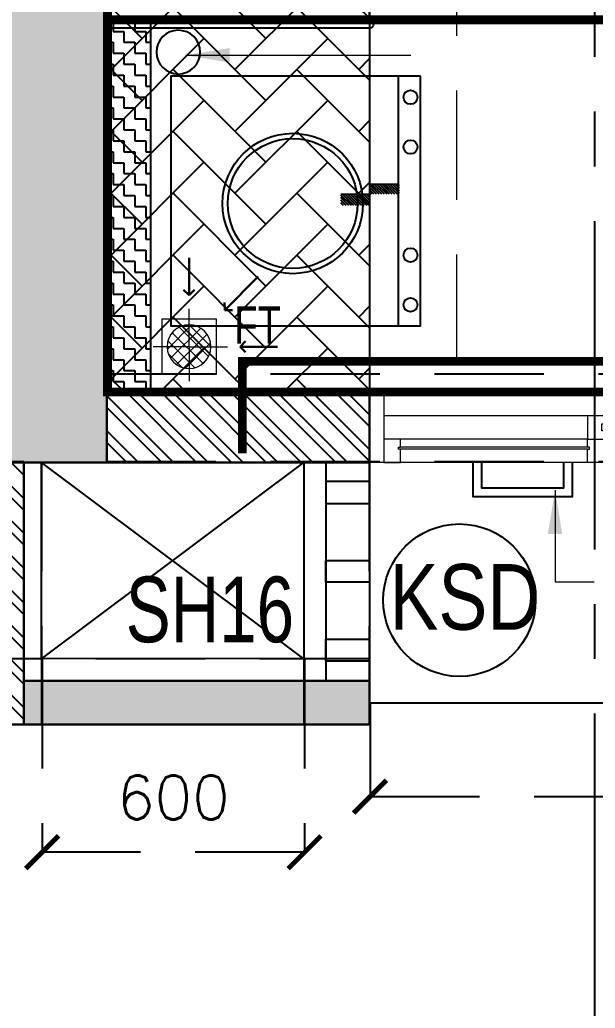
# Model space of a CAD drawing. Header units: millimetres. Extents: x 1135099 to 1230264, y -5736945 to -5695799.
# Drawn here: x 1215662 to 1216977, y -5720856 to -5718599 of the extents above; entities that cross this region are included whole.
import ezdxf
from ezdxf.enums import TextEntityAlignment as Align

# ---------------------------------------------------------------- set-up
doc = ezdxf.new("R2010")
doc.units = ezdxf.units.MM
doc.header["$LTSCALE"] = 1000
doc.header["$MEASUREMENT"] = 0
for name, pattern in [('3BHK-A$0$AUDIT_D_120904163729-0', [0]), ('3BHK-A$0$DASHED', [0.75, 0.5, -0.25]), ('AUDIT_D_120904163729-0', [0]), ('T8 - TYPICAL FLOOR CORE$0$HIDDEN', [0.375, 0.25, -0.125]), ('T8(T9 IS SIMILAR) - DIMENSION & TEXTING$0$HIDDEN', [0.375, 0.25, -0.125]), ('T8(T9 IS SIMILAR)$0$$0$HIDDEN', [0.375, 0.25, -0.125]), ('T8(T9 IS SIMILAR)$0$HIDDEN', [0.375, 0.25, -0.125]), ('T8_REFUGE COLUMNS$0$CENTER2', [1.125, 0.75, -0.125, 0.125, -0.125])]:
    doc.linetypes.add(name, pattern=pattern)
doc.layers.get('0').update_dxf_attribs({"linetype": 'AUDIT_D_120904163729-0'})
for name, color, linetype in [('3BHK-A$0$$0$a-KIT FIX', 251, 'Continuous'), ('3BHK-A$0$$0$A-SERVICES CUTOUT', 8, 'Continuous'), ('3BHK-A$0$$1$A-Elev Feature-Chajja', 13, 'Continuous'), ('3BHK-A$0$$1$CUT-OUT', 49, 'Continuous'), ('3BHK-A$0$A-DECK SUNK 125', 8, 'Continuous'), ('3BHK-A$0$A-HATCH -160', 251, '3BHK-A$0$AUDIT_D_120904163729-0'), ('3BHK-A$0$a-tile drop', 3, 'Continuous'), ('3BHK-A$0$APT PLANS-typ$0$TILEDROP', 3, 'Continuous'), ('3BHK-A$0$LEDGE WALL', 5, 'Continuous'), ('T8 - TYPICAL FLOOR CORE$0$A-SLAB SUNK-AC LEDGES', 251, 'T8 - TYPICAL FLOOR CORE$0$HIDDEN'), ('T8(T9 IS SIMILAR) - DIMENSION & TEXTING$0$A-DIMENSIONS', 2, 'T8(T9 IS SIMILAR) - DIMENSION & TEXTING$0$HIDDEN'), ('T8(T9 IS SIMILAR) - DIMENSION & TEXTING$1$a-window-no', 125, 'Continuous'), ('T8(T9 IS SIMILAR)$0$S-BEAM', 20, 'T8(T9 IS SIMILAR)$0$$0$HIDDEN'), ('T8_REFUGE COLUMNS$0$A-CENTERLINE', 193, 'T8_REFUGE COLUMNS$0$CENTER2'), ('T8_REFUGE COLUMNS$1$A-RCC COLS', 3, 'Continuous'), ('T8_TYPICAL COLUMNS$0$A-RCC COLS', 3, 'Continuous')]:
    doc.layers.add(name, color=color, linetype=linetype)
for name, color, linetype, lineweight in [('3BHK-A$0$$0$Window', 4, 'Continuous', 20), ('3BHK-A$0$$1$A-WALL- 160', 6, 'Continuous', 30), ('3BHK-A$0$A-AC PIPE', 151, 'Continuous', 20), ('3BHK-A$0$a-TOI-fixtures', 251, 'Continuous', 0), ('3BHK-A$0$A-WALL- 160', 6, 'Continuous', 30), ('T8(T9 IS SIMILAR) - DIMENSION & TEXTING$0$T8 - TYPICAL FLOOR CORE$0$a-Text', 4, 'Continuous', 0), ('T8(T9 IS SIMILAR) - DIMENSION & TEXTING$1$R0-18-10-2014-T1-1st Podium Floor Plan$0$Text', 2, 'Continuous', 0), ('T8(T9 IS SIMILAR)$0$D&W', 8, 'Continuous', 25), ('T8(T9 IS SIMILAR)$0$SCPL BEAM', 191, 'T8(T9 IS SIMILAR)$0$$0$HIDDEN', 13)]:
    doc.layers.add(name, color=color, linetype=linetype, lineweight=lineweight)
doc.layers.add('A-RERA CARPET AREA', color=30, linetype='Continuous', plot=False)
doc.layers.add('T8_REFUGE COLUMNS$1$COL-HATCH', color=7, linetype='Continuous', lineweight=25, true_color=0xa3a3a3)
doc.styles.add('3BHK-A$0$Romans 1', font='romans.shx', dxfattribs={"height": 100})
doc.styles.add('T8(T9 IS SIMILAR) - DIMENSION & TEXTING$0$Romans 1', font='romans.shx', dxfattribs={"height": 100})
doc.styles.add('T8(T9 IS SIMILAR) - DIMENSION & TEXTING$0$T8 - TYPICAL FLOOR CORE$0$ARIAL ARROW', font='swisscl.ttf')
doc.styles.add('T8(T9 IS SIMILAR) - DIMENSION & TEXTING$1$ARIAL ARROW', font='swisscl.ttf')
doc.styles.add('T8(T9 IS SIMILAR) - DIMENSION & TEXTING$1$LODHA STANDERD', font='sanss___.ttf')
doc.styles.add('T8(T9 IS SIMILAR) - DIMENSION & TEXTING$1$Tahoma', font='tahoma.ttf')
doc.dimstyles.new('3BHK-A$0$ALPINE S', dxfattribs={"dimscale": 0, "dimtxt": 100, "dimasz": 75, "dimexe": 0, "dimexo": 0, "dimgap": 75, "dimtad": 1, "dimdec": 0, "dimzin": 0, "dimdsep": 46, "dimtxsty": '3BHK-A$0$Romans 1', "dimblk": '3BHK-A$0$_ArchTick', "dimcen": 0.09, "dimclrd": 256, "dimclre": 256, "dimclrt": 7, "dimadec": 0, "dimazin": 0, "dimtfac": 1, "dimtdec": 0, "dimtofl": 0, "dimtmove": 1, "dimatfit": 0, "dimldrblk": '3BHK-A$0$_Open90', "dimfxl": 1, "dimtolj": 1, "dimtzin": 0, "dimarcsym": 0})
doc.dimstyles.new('T8(T9 IS SIMILAR) - DIMENSION & TEXTING$0$ALPINE S', dxfattribs={"dimscale": 0, "dimtxt": 100, "dimasz": 75, "dimexe": 0, "dimexo": 0, "dimgap": 75, "dimtad": 1, "dimdec": 0, "dimzin": 0, "dimdsep": 46, "dimtxsty": 'T8(T9 IS SIMILAR) - DIMENSION & TEXTING$0$Romans 1', "dimblk": 'T8(T9 IS SIMILAR) - DIMENSION & TEXTING$0$_ArchTick', "dimcen": 0.09, "dimclrd": 256, "dimclre": 256, "dimclrt": 7, "dimadec": 0, "dimazin": 0, "dimtfac": 1, "dimtdec": 0, "dimtofl": 0, "dimtmove": 1, "dimatfit": 0, "dimldrblk": 'T8(T9 IS SIMILAR) - DIMENSION & TEXTING$0$_Open90', "dimfxl": 1, "dimtolj": 1, "dimtzin": 0, "dimarcsym": 0})
doc.dimstyles.new('T8(T9 IS SIMILAR) - DIMENSION & TEXTING$1$SAMATA STD', dxfattribs={"dimtxt": 100, "dimasz": 50, "dimexe": 50, "dimexo": 50, "dimgap": 10, "dimtad": 0, "dimdec": 0, "dimrnd": 5, "dimzin": 0, "dimdsep": 46, "dimtxsty": 'T8(T9 IS SIMILAR) - DIMENSION & TEXTING$1$Tahoma', "dimblk": 'T8(T9 IS SIMILAR) - DIMENSION & TEXTING$1$_Origin2', "dimcen": -50, "dimdle": 50, "dimclrd": 7, "dimclre": 7, "dimclrt": 7, "dimadec": 0, "dimazin": 0, "dimtfac": 1, "dimtdec": 0, "dimtmove": 1, "dimatfit": 3, "dimfxl": 150, "dimtfill": 1, "dimtolj": 1, "dimtzin": 0, "dimlwd": -1, "dimlwe": -1, "dimarcsym": 0})

# ---------------------------------------------------------------- blocks, each defined once
blk = doc.blocks.new('T8(T9 IS SIMILAR) - DIMENSION & TEXTING$1$WINDOW TAG')
at = {"layer": 'T8(T9 IS SIMILAR) - DIMENSION & TEXTING$1$a-window-no'}
blk.add_circle((0, 0), 174.1, dxfattribs=at)
at = {"layer": 'T8(T9 IS SIMILAR) - DIMENSION & TEXTING$1$a-window-no', "style": 'T8(T9 IS SIMILAR) - DIMENSION & TEXTING$1$LODHA STANDERD'}
blk.add_attdef('WINDOW', text='', height=150, dxfattribs=at).set_placement((11.3, 2.8), align=Align.MIDDLE_CENTER)
blk = doc.blocks.new('T8(T9 IS SIMILAR) - DIMENSION & TEXTING$1$_Origin2')
at = {"color": 0, "linetype": 'ByBlock', "lineweight": -2}
blk.add_line((-0.5, 0), (-1, 0), dxfattribs=at)
for radius in [0.5, 0.25]:
    blk.add_circle((0, 0), radius, dxfattribs=at)
blk = doc.blocks.new('T8(T9 IS SIMILAR) - DIMENSION & TEXTING$0$_ArchTick')
at = {"color": 0, "linetype": 'ByBlock', "const_width": 0.15}
blk.add_lwpolyline([(-0.5, -0.5), (0.5, 0.5)], dxfattribs=at)
blk = doc.blocks.new('*D334')
at = {"layer": 'T8(T9 IS SIMILAR) - DIMENSION & TEXTING$0$A-DIMENSIONS', "linetype": 'T8(T9 IS SIMILAR) - DIMENSION & TEXTING$0$HIDDEN', "lineweight": -2, "transparency": 16777216}
for p, q in [((1215713.1, -5720058.6), (1215713.1, -5720499.9)), ((1216312.8, -5720058.6), (1216312.8, -5720499.9))]:
    blk.add_line(p, q, dxfattribs=at)
at = {"layer": 'T8(T9 IS SIMILAR) - DIMENSION & TEXTING$0$A-DIMENSIONS', "lineweight": -2, "transparency": 16777216}
blk.add_line((1216312.8, -5720499.9), (1215713.1, -5720499.9), dxfattribs=at)
at = {"layer": 'T8(T9 IS SIMILAR) - DIMENSION & TEXTING$0$A-DIMENSIONS', "linetype": 'ByBlock', "lineweight": -2, "transparency": 16777216, "xscale": 75, "yscale": 75, "zscale": 75, "rotation": 180}
blk.add_blockref('T8(T9 IS SIMILAR) - DIMENSION & TEXTING$0$_ArchTick', (1215713.1, -5720499.9), dxfattribs=at)
at = {"layer": 'T8(T9 IS SIMILAR) - DIMENSION & TEXTING$0$A-DIMENSIONS', "linetype": 'ByBlock', "lineweight": -2, "transparency": 16777216, "xscale": 75, "yscale": 75, "zscale": 75}
blk.add_blockref('T8(T9 IS SIMILAR) - DIMENSION & TEXTING$0$_ArchTick', (1216312.8, -5720499.9), dxfattribs=at)
at = {"layer": 'T8(T9 IS SIMILAR) - DIMENSION & TEXTING$0$A-DIMENSIONS', "color": 7, "linetype": 'ByBlock', "transparency": 16777216, "insert": (1216013, -5720374.9), "char_height": 100, "attachment_point": 5, "style": 'T8(T9 IS SIMILAR) - DIMENSION & TEXTING$0$Romans 1', "bg_fill": 3, "box_fill_scale": 1.25, "bg_fill_color": 256, "bg_fill_true_color": 13158600, "bg_fill_transparency": 0}
blk.add_mtext('\\A1;600', dxfattribs=at)
blk = doc.blocks.new('T8(T9 IS SIMILAR) - DIMENSION & TEXTING$0$_Open90')
at = {"color": 0, "linetype": 'ByBlock', "lineweight": -2}
for p, q in [((-0.5, 0.5), (0, 0)), ((0, 0), (-1, 0)), ((0, 0), (-0.5, -0.5))]:
    blk.add_line(p, q, dxfattribs=at)
blk = doc.blocks.new('*D335')
at = {"layer": 'T8(T9 IS SIMILAR) - DIMENSION & TEXTING$0$A-DIMENSIONS', "linetype": 'T8(T9 IS SIMILAR) - DIMENSION & TEXTING$0$HIDDEN', "lineweight": -2, "transparency": 16777216}
for p, q in [((1215862.5, -5719609.9), (1215245.5, -5719609.9)), ((1215512.7, -5720209.6), (1215245.5, -5720209.6))]:
    blk.add_line(p, q, dxfattribs=at)
at = {"layer": 'T8(T9 IS SIMILAR) - DIMENSION & TEXTING$0$A-DIMENSIONS', "lineweight": -2, "transparency": 16777216}
blk.add_line((1215245.5, -5719609.9), (1215245.5, -5720209.6), dxfattribs=at)
at = {"layer": 'T8(T9 IS SIMILAR) - DIMENSION & TEXTING$0$A-DIMENSIONS', "linetype": 'ByBlock', "lineweight": -2, "transparency": 16777216, "xscale": 75, "yscale": 75, "zscale": 75}
for p, rotation in [((1215245.5, -5719609.9), 90), ((1215245.5, -5720209.6), 270)]:
    blk.add_blockref('T8(T9 IS SIMILAR) - DIMENSION & TEXTING$0$_ArchTick', p, dxfattribs=dict(at, rotation=rotation))
at = {"layer": 'T8(T9 IS SIMILAR) - DIMENSION & TEXTING$0$A-DIMENSIONS', "color": 7, "linetype": 'ByBlock', "transparency": 16777216, "insert": (1215120.5, -5719909.7), "char_height": 100, "attachment_point": 5, "rotation": 90, "style": 'T8(T9 IS SIMILAR) - DIMENSION & TEXTING$0$Romans 1', "bg_fill": 3, "box_fill_scale": 1.25, "bg_fill_color": 256, "bg_fill_true_color": 13158600, "bg_fill_transparency": 0}
blk.add_mtext('\\A1;600', dxfattribs=at)
blk = doc.blocks.new('*D253')
at = {"layer": 'T8(T9 IS SIMILAR) - DIMENSION & TEXTING$0$A-DIMENSIONS', "linetype": 'T8(T9 IS SIMILAR) - DIMENSION & TEXTING$0$HIDDEN', "lineweight": -2, "transparency": 16777216}
for p, q in [((1216462.3, -5720159.9), (1216462.3, -5720372.9)), ((1218512.1, -5720159.9), (1218512.1, -5720372.9))]:
    blk.add_line(p, q, dxfattribs=at)
at = {"layer": 'T8(T9 IS SIMILAR) - DIMENSION & TEXTING$0$A-DIMENSIONS', "lineweight": -2, "transparency": 16777216}
blk.add_line((1216462.3, -5720372.9), (1218512.1, -5720372.9), dxfattribs=at)
at = {"layer": 'T8(T9 IS SIMILAR) - DIMENSION & TEXTING$0$A-DIMENSIONS', "linetype": 'ByBlock', "lineweight": -2, "transparency": 16777216, "xscale": 75, "yscale": 75, "zscale": 75, "rotation": 180}
blk.add_blockref('T8(T9 IS SIMILAR) - DIMENSION & TEXTING$0$_ArchTick', (1216462.3, -5720372.9), dxfattribs=at)
at = {"layer": 'T8(T9 IS SIMILAR) - DIMENSION & TEXTING$0$A-DIMENSIONS', "linetype": 'ByBlock', "lineweight": -2, "transparency": 16777216, "xscale": 75, "yscale": 75, "zscale": 75}
blk.add_blockref('T8(T9 IS SIMILAR) - DIMENSION & TEXTING$0$_ArchTick', (1218512.1, -5720372.9), dxfattribs=at)
at = {"layer": 'T8(T9 IS SIMILAR) - DIMENSION & TEXTING$0$A-DIMENSIONS', "color": 7, "linetype": 'ByBlock', "transparency": 16777216, "insert": (1217487.2, -5720247.9), "char_height": 100, "attachment_point": 5, "style": 'T8(T9 IS SIMILAR) - DIMENSION & TEXTING$0$Romans 1'}
blk.add_mtext('\\A1;2050', dxfattribs=at)
blk = doc.blocks.new('*D243')
at = {"layer": 'T8(T9 IS SIMILAR) - DIMENSION & TEXTING$0$A-DIMENSIONS', "linetype": 'T8(T9 IS SIMILAR) - DIMENSION & TEXTING$0$HIDDEN', "lineweight": -2, "transparency": 16777216}
for p, q in [((1215712.7, -5719609.9), (1215465.8, -5719609.9)), ((1215713.1, -5720058.6), (1215465.8, -5720058.6))]:
    blk.add_line(p, q, dxfattribs=at)
at = {"layer": 'T8(T9 IS SIMILAR) - DIMENSION & TEXTING$0$A-DIMENSIONS', "lineweight": -2, "transparency": 16777216}
blk.add_line((1215465.8, -5720058.6), (1215465.8, -5719609.9), dxfattribs=at)
at = {"layer": 'T8(T9 IS SIMILAR) - DIMENSION & TEXTING$0$A-DIMENSIONS', "linetype": 'ByBlock', "lineweight": -2, "transparency": 16777216, "xscale": 75, "yscale": 75, "zscale": 75}
for p, rotation in [((1215465.8, -5719609.9), 90), ((1215465.8, -5720058.6), 270)]:
    blk.add_blockref('T8(T9 IS SIMILAR) - DIMENSION & TEXTING$0$_ArchTick', p, dxfattribs=dict(at, rotation=rotation))
at = {"layer": 'T8(T9 IS SIMILAR) - DIMENSION & TEXTING$0$A-DIMENSIONS', "color": 7, "linetype": 'ByBlock', "transparency": 16777216, "insert": (1215340.8, -5719834.2), "char_height": 100, "attachment_point": 5, "rotation": 90, "style": 'T8(T9 IS SIMILAR) - DIMENSION & TEXTING$0$Romans 1', "bg_fill": 3, "box_fill_scale": 1.25, "bg_fill_color": 256, "bg_fill_true_color": 13158600, "bg_fill_transparency": 0}
blk.add_mtext('\\A1;449', dxfattribs=at)
blk = doc.blocks.new('T8_REFUGE COLUMNS')
at = {"layer": 'T8_REFUGE COLUMNS$1$COL-HATCH', "linetype": 'ByBlock'}
h = blk.add_hatch(color=256, dxfattribs=at)
h.dxf.hatch_style = 1
h.paths.add_polyline_path([(1215612.1, -5719609.9), (1215862.1, -5719609.9), (1215862.1, -5715374.9), (1215612.1, -5715374.9)])
at = {"layer": 'T8_REFUGE COLUMNS$0$A-CENTERLINE'}
blk.add_line((1216977.1, -5728808.5), (1216977.1, -5698299.6), dxfattribs=at)
at = {"layer": 'T8_REFUGE COLUMNS$1$A-RCC COLS', "linetype": 'ByBlock'}
blk.add_lwpolyline([(1215612.1, -5719609.9), (1215862.1, -5719609.9), (1215862.1, -5715374.9), (1215612.1, -5715374.9)], close=True, dxfattribs=at)
blk = doc.blocks.new('T8_TYPICAL COLUMNS')
at = {"layer": 'T8_TYPICAL COLUMNS$0$A-RCC COLS', "linetype": 'ByBlock'}
blk.add_blockref('T8_REFUGE COLUMNS', (0, 0), dxfattribs=at)
blk = doc.blocks.new('3BHK-A$0$$0$1500')
at = {"layer": '3BHK-A$0$$0$Window', "color": 1, "lineweight": 13}
for p, q in [((1150276.5, -5694418.8), (1148842.5, -5694418.8)), ((1149307.5, -5694418.8), (1148880, -5694418.8)), ((1149307.5, -5694472.1), (1148880, -5694472.1)), ((1149773.7, -5694472.1), (1149345, -5694472.1)), ((1149811.2, -5694472.1), (1150276.5, -5694472.1)), ((1149307.5, -5694525.5), (1148842.5, -5694525.5)), ((1149773.7, -5694525.5), (1149345, -5694525.5)), ((1150239, -5694525.5), (1149811.2, -5694525.5)), ((1149773.7, -5694578.8), (1148842.5, -5694578.8)), ((1150239, -5694578.8), (1149811.2, -5694578.8))]:
    blk.add_line(p, q, dxfattribs=at)
at = {"layer": '3BHK-A$0$$0$Window', "color": 5, "lineweight": 13}
for p, q in [((1149307.5, -5694449.1), (1148880, -5694449.1)), ((1149307.5, -5694453.6), (1148880, -5694453.6)), ((1149773.7, -5694490.7), (1149345, -5694490.7)), ((1149773.7, -5694506.9), (1149345, -5694506.9)), ((1150239, -5694544.1), (1149811.2, -5694544.1)), ((1150239, -5694560.2), (1149811.2, -5694560.2))]:
    blk.add_line(p, q, dxfattribs=at)
at = {"layer": '3BHK-A$0$$0$Window', "color": 4, "lineweight": 13}
for points in [[(1148842.5, -5694418.8), (1148809.5, -5694418.8), (1148809.5, -5694578.8), (1148842.5, -5694578.8)], [(1148880, -5694453.6), (1148880, -5694472.1), (1148842.5, -5694472.1), (1148842.5, -5694418.8), (1148880, -5694418.8), (1148880, -5694449.1), (1148875.5, -5694449.1), (1148875.5, -5694453.6)], [(1149307.5, -5694453.6), (1149307.5, -5694472.1), (1149345, -5694472.1), (1149345, -5694418.8), (1149307.5, -5694418.8), (1149307.5, -5694449.1), (1149312, -5694449.1), (1149312, -5694453.6)], [(1150309.5, -5694418.8), (1150276.5, -5694418.8), (1150276.5, -5694578.8), (1150309.5, -5694578.8)], [(1149345, -5694506.9), (1149345, -5694525.5), (1149307.5, -5694525.5), (1149307.5, -5694472.1), (1149345, -5694472.1), (1149345, -5694490.7), (1149340.5, -5694490.7), (1149340.5, -5694506.9)], [(1149773.7, -5694506.9), (1149773.7, -5694525.5), (1149811.2, -5694525.5), (1149811.2, -5694472.1), (1149773.7, -5694472.1), (1149773.7, -5694490.7), (1149778.2, -5694490.7), (1149778.2, -5694506.9)], [(1149811.2, -5694560.2), (1149811.2, -5694578.8), (1149773.7, -5694578.8), (1149773.7, -5694525.5), (1149811.2, -5694525.5), (1149811.2, -5694544.1), (1149806.7, -5694544.1), (1149806.7, -5694560.2)], [(1150239, -5694560.2), (1150239, -5694578.8), (1150276.5, -5694578.8), (1150276.5, -5694525.5), (1150239, -5694525.5), (1150239, -5694544.1), (1150243.5, -5694544.1), (1150243.5, -5694560.2)]]:
    blk.add_lwpolyline(points, close=True, dxfattribs=at)
blk = doc.blocks.new('3BHK-A$0$$0$WM-flat-1')
at = {"layer": '3BHK-A$0$$0$a-KIT FIX'}
blk.add_line((-110.3, -114.8), (-680.7, -114.8), dxfattribs=at)
blk.add_lwpolyline([(-680.7, -64.8), (-680.7, -635.2), (-110.3, -635.2), (-110.3, -64.8)], close=True, dxfattribs=at)
for centre, radius in [((-632.6, -87.9), 15.9), ((-519, -87.9), 15.9), ((-272.1, -87.9), 15.9), ((-158.4, -87.9), 15.9), ((-389.9, -356.8), 160.3), ((-389.9, -356.8), 148.3)]:
    blk.add_circle(centre, radius, dxfattribs=at)
blk = doc.blocks.new('3BHK-A$0$TILE DROP -x')
at = {"layer": '3BHK-A$0$APT PLANS-typ$0$TILEDROP'}
h = blk.add_hatch(dxfattribs=at)
h.set_pattern_fill('ACET-2D-ANSI31', color=8, scale=90, angle=90, style=0)
h.set_pattern_definition([(135, (-851695.914, 5365039.183), (-7.954951288, -7.954951288), [])])
h.paths.add_polyline_path([(-58323.9, -19205.9), (-58323.9, -19023.7), (-58261.5, -19023.7), (-58261.5, -19205.9)])
edge = h.paths.add_edge_path()
edge.add_line((-58323.9, -19381.2), (-58393.7, -19381.2))
edge.add_line((-58323.9, -19205.9), (-58323.9, -19381.2))
edge.add_line((-58393.1, -19205.9), (-58323.9, -19205.9))
edge.add_line((-58393.1, -19381.2), (-58393.1, -19205.9))
at = {"layer": '3BHK-A$0$APT PLANS-typ$0$TILEDROP', "color": 1}
blk.add_line((-58153.9, -19205.9), (-58434, -19205.9), dxfattribs=at)
at = {"layer": '3BHK-A$0$APT PLANS-typ$0$TILEDROP', "color": 20, "const_width": 10}
for points in [[(-58261.5, -19205.9), (-58261.5, -19023.7)], [(-58323.9, -19381.2), (-58323.9, -19205.9)], [(-58323.9, -19205.9), (-58261.5, -19205.9)]]:
    blk.add_lwpolyline(points, dxfattribs=at)
blk = doc.blocks.new('3BHK-A$0$_ArchTick')
at = {"color": 0, "linetype": 'ByBlock', "const_width": 0.15}
blk.add_lwpolyline([(-0.5, -0.5), (0.5, 0.5)], dxfattribs=at)
blk = doc.blocks.new('3BHK-A$0$_Open90')
at = {"color": 0, "linetype": 'ByBlock', "lineweight": -2}
for p, q in [((0, 0), (-1, 0)), ((-0.5, 0.5), (0, 0)), ((0, 0), (-0.5, -0.5))]:
    blk.add_line(p, q, dxfattribs=at)
blk = doc.blocks.new('T8 - TYPICAL FLOOR CORE')
at = {"layer": 'T8 - TYPICAL FLOOR CORE$0$A-SLAB SUNK-AC LEDGES', "linetype": 'ByBlock'}
blk.add_line((1218512.1, -5720159.9), (1216462.3, -5720159.9), dxfattribs=at)
blk = doc.blocks.new('T8(T9 IS SIMILAR) - DIMENSION & TEXTING')
at = {"layer": 'T8(T9 IS SIMILAR) - DIMENSION & TEXTING$1$a-window-no'}
ref = blk.add_blockref('T8(T9 IS SIMILAR) - DIMENSION & TEXTING$1$WINDOW TAG', (1216666.3, -5719924.3), dxfattribs=at)
ref.add_attrib('WINDOW', 'KSD', dxfattribs={"height": 150, "style": 'T8(T9 IS SIMILAR) - DIMENSION & TEXTING$1$LODHA STANDERD', "width": 0.8}).set_placement((1216679, -5719916.8), align=Align.MIDDLE_CENTER)
at = {"layer": 'T8(T9 IS SIMILAR) - DIMENSION & TEXTING$0$T8 - TYPICAL FLOOR CORE$0$a-Text', "linetype": 'ByBlock', "insert": (1214346.6, -5720022.5), "char_height": 150, "width": 3499.366, "attachment_point": 7, "style": 'T8(T9 IS SIMILAR) - DIMENSION & TEXTING$0$T8 - TYPICAL FLOOR CORE$0$ARIAL ARROW'}
blk.add_mtext('\\pi1557.56283;SH16', dxfattribs=at)
at = {"layer": 'T8(T9 IS SIMILAR) - DIMENSION & TEXTING$1$R0-18-10-2014-T1-1st Podium Floor Plan$0$Text', "linetype": 'ByBlock', "style": 'T8(T9 IS SIMILAR) - DIMENSION & TEXTING$1$ARIAL ARROW'}
blk.add_text('FT', height=85, dxfattribs=at).set_placement((1216152.2, -5719338.3))
at = {"layer": 'T8(T9 IS SIMILAR) - DIMENSION & TEXTING$0$A-DIMENSIONS', "linetype": 'ByBlock'}
for base, p1, p2, override, picture, middle in [((1215713.1, -5720499.9, 0.5), (1216312.8, -5720058.6, 1), (1215713.1, -5720058.6, 1), {"dimscale": 1, "dimfxl": 5, "dimtfill": 1, "dimarcsym": 1}, '*D334', (1216013, -5720374.9, 0.5)), ((1218512.1, -5720372.9), (1216462.3, -5720159.9), (1218512.1, -5720159.9), {"dimscale": 1, "dimfxl": 5, "dimarcsym": 1}, '*D253', (1217487.2, -5720247.9))]:
    dim = blk.add_linear_dim(base=base, p1=p1, p2=p2, dimstyle='T8(T9 IS SIMILAR) - DIMENSION & TEXTING$0$ALPINE S', override=override, dxfattribs=at)
    dim.commit()
    dim.dimension.update_dxf_attribs({"geometry": picture, "text_midpoint": middle})
at = {"layer": 'T8(T9 IS SIMILAR) - DIMENSION & TEXTING$1$R0-18-10-2014-T1-1st Podium Floor Plan$0$Text'}
for points in [[(1216041.5, -5718679.6, 0), (1216464.1, -5718679.7, 0), (1216555.1, -5718679.6, 0)], [(1216885, -5719672.9), (1216885, -5719882.7), (1216974.2, -5719882.7)]]:
    blk.add_leader(points, dimstyle='T8(T9 IS SIMILAR) - DIMENSION & TEXTING$1$SAMATA STD', override={"dimscale": 1, "dimasz": 100, "dimclrd": 2, "dimfxlon": 1, "dimarcsym": 1}, dxfattribs=at)
at = {"layer": 'T8(T9 IS SIMILAR) - DIMENSION & TEXTING$0$A-DIMENSIONS', "linetype": 'ByBlock'}
dim = blk.add_linear_dim(base=(1215245.5, -5720209.6), p1=(1215862.5, -5719609.9), p2=(1215512.7, -5720209.6, 0.5), angle=90, dimstyle='T8(T9 IS SIMILAR) - DIMENSION & TEXTING$0$ALPINE S', override={"dimscale": 1, "dimfxl": 5, "dimtfill": 1, "dimarcsym": 1}, dxfattribs=at)
dim.commit()
dim.dimension.update_dxf_attribs({"geometry": '*D335', "text_midpoint": (1215120.5, -5719909.7)})
dim = blk.add_linear_dim(base=(1215465.8, -5719609.9), p1=(1215713.1, -5720058.6, 0.5), p2=(1215712.7, -5719609.9, 0.5), angle=90, dimstyle='T8(T9 IS SIMILAR) - DIMENSION & TEXTING$0$ALPINE S', override={"dimscale": 1, "dimfxl": 5, "dimtfill": 1, "dimarcsym": 1}, dxfattribs=at)
dim.commit()
dim.dimension.update_dxf_attribs({"geometry": '*D243', "text_midpoint": (1215340.8, -5719834.2)})
blk = doc.blocks.new('3BHK-A$0$A$C1DA736AB')
at = {"layer": '3BHK-A$0$a-TOI-fixtures', "linetype": 'ByBlock'}
for points in [[(117, 0.4, 0), (202.3, 0.4, 0)], [(81.7, -82.8, 0), (158.2, -159.9, 0)], [(0.4, -117, 0), (0.4, -202.3, 0)]]:
    blk.add_leader(points, dimstyle='3BHK-A$0$ALPINE S', override={"dimscale": 1, "dimasz": 25, "dimtad": 0, "dimfxl": 5, "dimtfill": 1, "dimarcsym": 1}, dxfattribs=at)
blk = doc.blocks.new('3BHK-A$0$Type-A-First Floor Plan-bottom-up$0$FLOOR TRAP-flat-6')
at = {"layer": '3BHK-A$0$a-TOI-fixtures'}
h = blk.add_hatch(dxfattribs=at)
h.set_pattern_fill('ACET-2D-_USER', color=256, scale=20, angle=45, style=0, double=1, pattern_type=0)
h.set_pattern_definition([(45, (-789896.981, 5385770.066), (-14.142135624, 14.142135624), []), (135, (-789896.981, 5385770.066), (-14.142135624, -14.142135624), [])])
edge = h.paths.add_edge_path()
edge.add_arc((150, 150), 50, 0, 360)
for q in [(150, 228.6), (67.6, 150), (237.4, 150), (150, 63.6)]:
    blk.add_line((150, 150), q, dxfattribs=at)
blk.add_lwpolyline([(87.5, 212.5), (212.5, 212.5), (212.5, 87.5), (87.5, 87.5)], close=True, dxfattribs=at)
blk.add_circle((150, 150), 50, dxfattribs=at)
at = {"layer": '3BHK-A$0$A-WALL- 160', "linetype": 'ByBlock'}
blk.add_blockref('3BHK-A$0$A$C1DA736AB', (149.6, 149.6, 0), dxfattribs=at)
blk = doc.blocks.new('3BHK-A')
at = {"layer": '3BHK-A$0$A-DECK SUNK 125'}
h = blk.add_hatch(dxfattribs=at)
h.set_pattern_fill('AR-HBONE', color=256, scale=25)
h.set_pattern_definition([(45, (-0.65, 1286.84), (1e-14, 141.4213562), [300, -100]), (135, (70.06, 1357.55), (1e-14, 141.4213562), [300, -100])])
h.paths.add_polyline_path([(1196082.2, -5717635.9), (1196082.2, -5719448.6), (1196682.2, -5719448.7), (1196682.2, -5717635.9)])
at = {"layer": '3BHK-A$0$A-HATCH -160', "linetype": 'ByBlock'}
h = blk.add_hatch(dxfattribs=at)
h.set_pattern_fill('ZIGZAG', color=256, scale=250)
h.set_pattern_definition([(9e-15, (1e-08, 0), (31.25, 31.25), [31.25, -31.25]), (90, (31.25, 0), (-31.25, 31.25), [31.25, -31.25])])
h.paths.add_polyline_path([(1185182.8, -5714749.5), (1186532.7, -5714749.5), (1186532.7, -5714149.5), (1186632.7, -5714149.5), (1186632.7, -5714749.5), (1188712.7, -5714749.5), (1188712.7, -5714049.5), (1189032.5, -5714049.5), (1189032.5, -5714149.5), (1188812.7, -5714149.5), (1188812.7, -5715449.5), (1189032.5, -5715449.5), (1189032.5, -5715549.5), (1188712.7, -5715549.5), (1188712.7, -5714849.5), (1186632.7, -5714849.5), (1186632.7, -5715664.5), (1186532.7, -5715664.5), (1186532.7, -5714849.5), (1185182.8, -5714849.5)])
h.paths.add_polyline_path([(1185182.8, -5713249.5), (1185782.7, -5713249.5), (1185782.7, -5713149.5), (1185182.8, -5713149.5)])
h.paths.add_polyline_path([(1186532.7, -5710699.5), (1186632.7, -5710699.5), (1186632.7, -5713249.5), (1186532.7, -5713249.5)])
h.paths.add_polyline_path([(1186532.7, -5717399.5), (1186632.7, -5717399.5), (1186632.7, -5716414.5), (1186532.7, -5716414.5)])
h.paths.add_polyline_path([(1194902.2, -5715375), (1194082.3, -5715375), (1194082.3, -5715475), (1194902.2, -5715475)])
h.paths.add_polyline_path([(1195782.2, -5715375), (1196682.2, -5715375), (1196682.2, -5715475), (1195782.2, -5715475)])
h.paths.add_polyline_path([(1194132.5, -5714149.9), (1196532.4, -5714149.9), (1196532.4, -5714049.9), (1194132.5, -5714049.9)])
h.paths.add_polyline_path([(1197432.4, -5711800.2), (1197532.4, -5711800.2), (1197532.4, -5714149.9), (1197432.4, -5714149.9)])
h.paths.add_polyline_path([(1198282.4, -5714149.9), (1198958.7, -5714149.9), (1198958.7, -5714049.9), (1198282.4, -5714049.9)])
h.paths.add_polyline_path([(1196871.9, -5720208.6), (1196082.2, -5720209.7), (1196082.3, -5720109.7), (1196082.2, -5720109.7), (1196182.2, -5720109.7), (1196871.9, -5720108.6)])
h.paths.add_polyline_path([(1193397.2, -5709939.9), (1193882.3, -5709939.6), (1193882.3, -5710040.1), (1193397.3, -5710040.1)])
h.paths.add_polyline_path([(1186632.7, -5708554.7), (1187192.3, -5708554.8), (1187192.3, -5708654.7), (1186632.7, -5708654.7)])
h.paths.add_polyline_path([(1194182.3, -5715724), (1194082.3, -5715724), (1194082.3, -5715474), (1194182.3, -5715474)])
h = blk.add_hatch(dxfattribs=at)
h.set_pattern_fill('ANSI32', color=256, scale=150, angle=-90)
h.set_pattern_definition([(45, (1184211.52, -5724246.763), (-39.77476, 39.77476), []), (45, (1184238.037, -5724246.763), (-39.77476, 39.77476), [])])
h.paths.add_polyline_path([(1196682.2, -5719448.7), (1196082.3, -5719448.7), (1196082.3, -5719609.9), (1196682.2, -5719609.9)])
h = blk.add_hatch(dxfattribs=at)
h.set_pattern_fill('ANSI32', color=256, scale=150)
h.set_pattern_definition([(45, (99.04, 1285.594), (-39.77475644, 39.77475644), []), (45, (125.557, 1285.594), (-39.77475644, 39.77475644), [])])
h.paths.add_polyline_path([(1196871.9, -5719609.9), (1197031.9, -5719609.9), (1197031.9, -5720209.9), (1196871.9, -5720209.9)])
at = {"layer": '3BHK-A$0$LEDGE WALL', "linetype": 'ByBlock'}
h = blk.add_hatch(dxfattribs=at)
h.set_pattern_fill('ZIGZAG', color=8, scale=200, angle=180)
h.set_pattern_definition([(180, (1e-08, 0), (-25, -25), [25, -25]), (270, (-25, 0), (25, -25), [25, -25])])
h.paths.add_polyline_path([(1196582.1, -5718598.7), (1196682.3, -5718598.7), (1196682.3, -5719448.8), (1196582.1, -5719448.8)])
at = {"linetype": 'ByBlock', "elevation": -0.5}
for points in [[(1195846.3, -5719609.9), (1195846.3, -5719687.7), (1195618.1, -5719687.7), (1195618.1, -5719609.9)], [(1195826.3, -5719609.9), (1195826.3, -5719667.7), (1195638.1, -5719667.7), (1195638.1, -5719609.9)]]:
    blk.add_lwpolyline(points, dxfattribs=at)
at = {"layer": '3BHK-A$0$$0$a-KIT FIX', "color": 1}
for p, q in [((1196082.3, -5718598.7, 0), (1196082.2, -5716442.9, 0)), ((1196082.2, -5718598.7, 0), (1196682.1, -5718598.7)), ((1196082.2, -5718617.7, 0), (1196682.1, -5718617.7))]:
    blk.add_line(p, q, dxfattribs=at)
at = {"layer": '3BHK-A$0$$0$a-KIT FIX', "color": 1, "extrusion": (-4.05548e-05, -3.23745e-10, 1)}
blk.add_arc((1196082.2, -5718608.2, -48.5), 9.5, 90.0004, 270.0004, dxfattribs=at)
at = {"layer": '3BHK-A$0$$0$A-SERVICES CUTOUT', "ltscale": 5, "elevation": 0}
blk.add_lwpolyline([(1196082.2, -5717635.9), (1196082.2, -5719448.6), (1196682.2, -5719448.7), (1196682.2, -5717635.9)], close=True, dxfattribs=at)
at = {"layer": '3BHK-A$0$$1$A-Elev Feature-Chajja', "color": 4, "elevation": 0}
for points in [[(1196082.2, -5719703.5), (1196082.2, -5719653.5), (1196182.2, -5719653.5), (1196182.2, -5719703.5)], [(1196082.2, -5719833.6), (1196082.2, -5719883.6), (1196182.2, -5719883.6), (1196182.2, -5719833.6)], [(1196082.2, -5720013.8), (1196082.2, -5720063.8), (1196182.2, -5720063.8), (1196182.2, -5720013.8)]]:
    blk.add_lwpolyline(points, close=True, dxfattribs=at)
at = {"layer": '3BHK-A$0$$1$A-WALL- 160', "linetype": 'ByBlock'}
for p, q in [((1196871.9, -5720208.6), (1196871.9, -5719608.6)), ((1196871.9, -5719608.6), (1197031.9, -5719608.6)), ((1197031.9, -5720208.6), (1196082.2, -5720208.6, 0))]:
    blk.add_line(p, q, dxfattribs=at)
at = {"layer": '3BHK-A$0$$1$A-WALL- 160', "linetype": 'ByBlock', "elevation": 0}
for points in [[(1196682.2, -5719448.7), (1196082.3, -5719448.7), (1196082.3, -5719609.9), (1196682.2, -5719609.9)], [(1196871.9, -5720108.6), (1196082.2, -5720108.6), (1196082.2, -5720208.6), (1196871.9, -5720208.6)]]:
    blk.add_lwpolyline(points, close=True, dxfattribs=at)
at = {"layer": '3BHK-A$0$$1$CUT-OUT'}
for p, q in [((1196082.2, -5719608.6, 0), (1196082.2, -5720108.6, 0)), ((1196182.2, -5719608.6, 0), (1196182.2, -5720108.6, 0)), ((1196232.2, -5720058.6, 0), (1196831.9, -5719609.9, 0)), ((1196831.9, -5720058.6, 0), (1196232.2, -5719609.9, 0))]:
    blk.add_line(p, q, dxfattribs=at)
at = {"layer": '3BHK-A$0$$1$CUT-OUT', "elevation": 0}
blk.add_lwpolyline([(1196232.2, -5720058), (1196831.9, -5720058.6), (1196831.9, -5719609.9), (1196232.2, -5719609.2)], close=True, dxfattribs=at)
at = {"layer": '3BHK-A$0$A-AC PIPE', "linetype": '3BHK-A$0$DASHED', "ltscale": 0.1, "const_width": 20, "elevation": 0.1}
blk.add_lwpolyline([(1192557.7, -5717490.6), (1194287.3, -5717490.6), (1194287.3, -5719378.7), (1196372.9, -5719378.7), (1196372.9, -5719589)], dxfattribs=at)
at = {"layer": '3BHK-A$0$LEDGE WALL', "elevation": 0}
blk.add_lwpolyline([(1196582.1, -5718598.7), (1196682.3, -5718598.7), (1196682.3, -5719448.8), (1196582.1, -5719448.8)], close=True, dxfattribs=at)
at = {"layer": '3BHK-A$0$LEDGE WALL'}
blk.add_circle((1196519.2, -5718672.6), 50, dxfattribs=at)
at = {"layer": '3BHK-A$0$$0$a-KIT FIX', "extrusion": (0, 0, -1), "zscale": -0.9999999999999998, "rotation": 270}
blk.add_blockref('3BHK-A$0$$0$WM-flat-1', (-1195900.8, -5719408.3, 0), dxfattribs=at)
at = {"layer": '3BHK-A$0$$1$A-WALL- 160', "linetype": 'ByBlock', "rotation": 180}
blk.add_blockref('3BHK-A$0$$0$1500', (2344891.7, -11414028.7, -0.5), dxfattribs=at)
at = {"layer": '3BHK-A$0$a-tile drop', "xscale": 0.3750000000000001, "yscale": 0.3750000000000001, "zscale": 0.3750000000000001, "rotation": 90}
blk.add_blockref('3BHK-A$0$TILE DROP -x', (1188880, -5697125.9, 0), dxfattribs=at)
at = {"layer": '3BHK-A$0$a-TOI-fixtures', "extrusion": (0, 0, -1), "xscale": -0.9999999999999998, "zscale": -0.9999999999999998, "rotation": 179.9999999999999}
blk.add_blockref('3BHK-A$0$Type-A-First Floor Plan-bottom-up$0$FLOOR TRAP-flat-6', (-1196644.4, -5719195.4, 0), dxfattribs=at)
blk = doc.blocks.new('T8(T9 IS SIMILAR)')
at = {"layer": 'T8(T9 IS SIMILAR)$0$D&W', "linetype": 'ByBlock', "xscale": -1}
blk.add_blockref('3BHK-A', (2412544.6, 0, 0.5), dxfattribs=at)
at = {"layer": 'T8(T9 IS SIMILAR)$0$D&W', "linetype": 'ByBlock'}
blk.add_blockref('T8 - TYPICAL FLOOR CORE', (0, 0), dxfattribs=at)
at = {"layer": 'T8(T9 IS SIMILAR)$0$S-BEAM'}
for p, q in [((1218361, -5719408.3, -0.3), (1215861.1, -5719408.3, 0)), ((1215712.7, -5719608.3, 0.5), (1215712.7, -5720208.2, 0.5)), ((1218361, -5719608.3, -0.3), (1215861.1, -5719608.3, 0)), ((1216312, -5719608.5), (1216312, -5720208.5)), ((1216462, -5719608.5), (1216462, -5720208.5)), ((1216462, -5720058.3), (1215512.1, -5720058.2, 0.8)), ((1216462, -5720208.3), (1215512.1, -5720208.2, 0.8))]:
    blk.add_line(p, q, dxfattribs=at)
at = {"layer": 'T8(T9 IS SIMILAR)$0$S-BEAM', "elevation": -0.2}
blk.add_lwpolyline([(1218511.9, -5719608.2), (1218512.3, -5720159.7), (1216462, -5720160)], dxfattribs=at)
at = {"layer": 'T8(T9 IS SIMILAR)$0$SCPL BEAM', "linetype": 'T8(T9 IS SIMILAR)$0$HIDDEN'}
for p, q in [((1216461.5, -5717635.2, 2.8), (1216462, -5719608.5)), ((1216661.5, -5717635.2, 2.8), (1216661.5, -5719408.3, -0.5))]:
    blk.add_line(p, q, dxfattribs=at)
at = {"layer": 'T8(T9 IS SIMILAR)$0$D&W', "linetype": 'ByBlock'}
blk.add_blockref('T8_TYPICAL COLUMNS', (0, 0), dxfattribs=at)

msp = doc.modelspace()

# ---------------------------------------------------------------- linework, layer by layer
at = {"layer": 'A-RERA CARPET AREA', "const_width": 20, "elevation": 0.6}
msp.add_lwpolyline([(1227361.8, -5710698.3), (1227361.8, -5717398.5), (1225911.8, -5717398.6), (1225911.8, -5719523.5), (1222611.9, -5719523.5), (1222611.9, -5717573.5), (1218362, -5717573.5), (1218362, -5718598.6), (1215862.3, -5718598.9), (1215862.3, -5715374), (1213337.2, -5715374), (1213337.2, -5714273.5)], dxfattribs=at)
msp.add_lwpolyline([(1218362, -5718598.6), (1215862.4, -5718598.6), (1215862.4, -5719448.8), (1218362, -5719448.8)], close=True, dxfattribs=at)

# ---------------------------------------------------------------- next in the draw order: block references
at = {"linetype": 'ByBlock'}
msp.add_blockref('T8(T9 IS SIMILAR)', (-1.4, 0.2, -0.6), dxfattribs=at)

# ---------------------------------------------------------------- next in the draw order: block references
msp.add_blockref('T8(T9 IS SIMILAR) - DIMENSION & TEXTING', (0, 0), dxfattribs=at)

doc.saveas('drawing.dxf')
